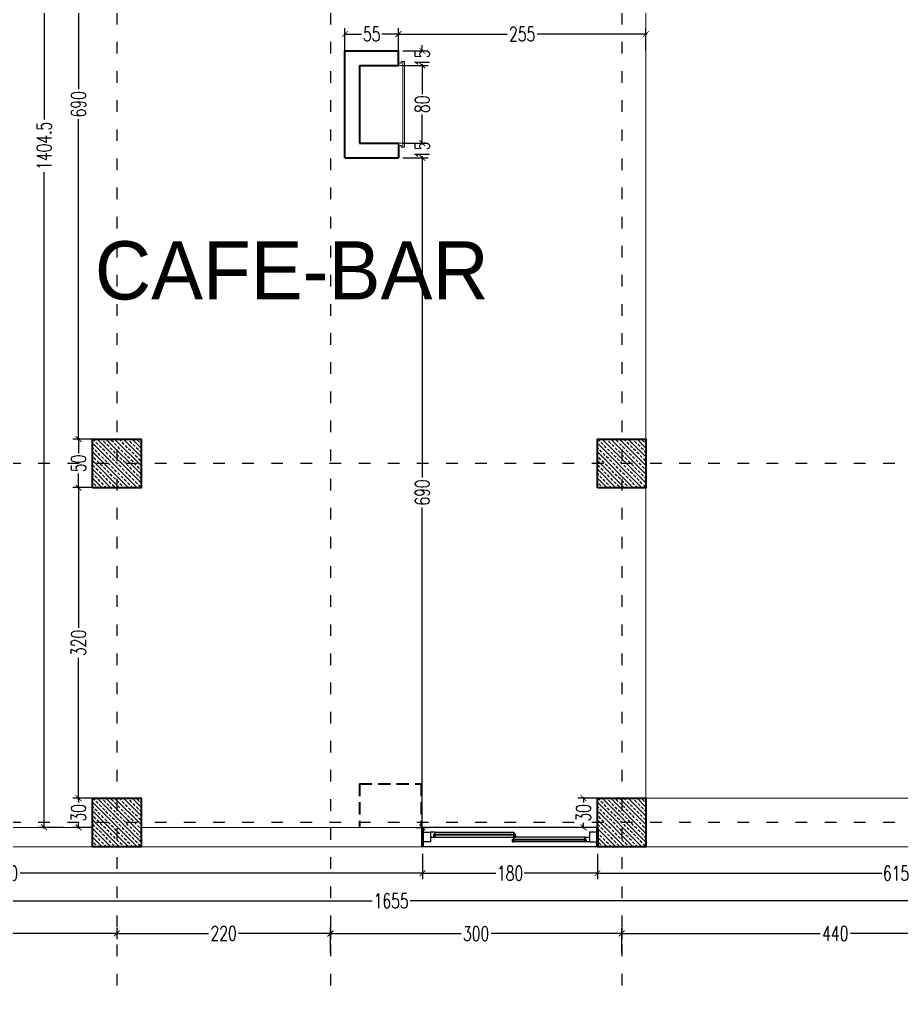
# Model space of a CAD drawing. Header units: centimetres. Extents: x -3207095 to 15275363, y -32656 to 4798027.
# Drawn here: x 677590 to 678498, y 4469301 to 4470327 of the extents above; entities that cross this region are included whole.
import ezdxf

# ---------------------------------------------------------------- set-up
doc = ezdxf.new("R2010")
doc.units = ezdxf.units.CM
for name, pattern in [('ACAD_ISO03W100', [30, 12, -18]), ('DASHED', [19.05, 12.7, -6.35]), ('DUZ', [500, 500])]:
    doc.linetypes.add(name, pattern=pattern)
doc.layers.get('0').update_dxf_attribs({"color": 1, "linetype": 'DUZ'})
for name, color, linetype in [('AGAC', 116, 'Continuous'), ('DIM', 1, 'DUZ'), ('KOLTAR_F', 145, 'Continuous'), ('PEN', 161, 'Continuous')]:
    doc.layers.add(name, color=color, linetype=linetype)
for name, color, linetype, lineweight in [('cam', 143, 'Continuous', 20), ('DUV', 220, 'Continuous', 50), ('DUVAR', 7, 'Continuous', 35), ('gor25', 142, 'Continuous', 25), ('iç duvar', 7, 'Continuous', 50), ('KAPEN', 151, 'Continuous', 9), ('KOLON_F', 3, 'Continuous', 35)]:
    doc.layers.add(name, color=color, linetype=linetype, lineweight=lineweight)
doc.styles.add('DIM', font='ROMANSTW.SHX', dxfattribs={"width": 0.7})
doc.dimstyles.new('1_100', dxfattribs={"dimtxt": 15, "dimasz": 6, "dimexe": 6, "dimexo": 0, "dimgap": 2, "dimtad": 0, "dimdec": 1, "dimzin": 11, "dimdsep": 46, "dimtxsty": 'DIM', "dimblk": 'ARCHTICK', "dimcen": 3, "dimdle": 1.25, "dimclrt": 2, "dimadec": 0, "dimazin": 0, "dimtfac": 1.25, "dimtdec": 1, "dimtix": 1, "dimtofl": 0, "dimtmove": 1, "dimatfit": 3, "dimldrblk": 'ARCHTICK', "dimfxl": 20, "dimfxlon": 1, "dimtolj": 1, "dimtzin": 0, "dimarcsym": 0})

# ---------------------------------------------------------------- blocks, each defined once
blk = doc.blocks.new('_ArchTick')
at = {"color": 0, "linetype": 'ByBlock', "const_width": 0.15}
blk.add_lwpolyline([(-0.5, -0.5), (0.5, 0.5)], dxfattribs=at)
blk = doc.blocks.new('*D242')
at = {"layer": 'Defpoints', "color": 0, "linetype": 'Continuous', "lineweight": 5, "transparency": 16777216}
for p in [(678185.1, 4472433), (678005.1, 4472415.2), (678185.1, 0)]:
    blk.add_point(p, dxfattribs=at)
at = {"layer": 'DIM', "color": 0, "linetype": 'Continuous', "lineweight": -2, "transparency": 16777216}
for p, q in [((678005.1, 4472415.2), (678005.1, 4472439)), ((678185.1, 4472413), (678185.1, 4472439)), ((678003.8, 4472433), (678080.6, 4472433)), ((678186.3, 4472433), (678109.6, 4472433))]:
    blk.add_line(p, q, dxfattribs=at)
at = {"layer": 'DIM', "color": 0, "linetype": 'Continuous', "lineweight": -2, "transparency": 16777216, "xscale": 6, "yscale": 6, "zscale": 6, "rotation": 180}
blk.add_blockref('_ArchTick', (678005.1, 4472433), dxfattribs=at)
at = {"layer": 'DIM', "color": 0, "linetype": 'Continuous', "lineweight": -2, "transparency": 16777216, "xscale": 6, "yscale": 6, "zscale": 6}
blk.add_blockref('_ArchTick', (678185.1, 4472433), dxfattribs=at)
at = {"layer": 'DIM', "color": 2, "linetype": 'Continuous', "lineweight": 5, "transparency": 16777216, "insert": (678095.1, 4472433), "char_height": 15, "attachment_point": 5, "style": 'DIM'}
blk.add_mtext('\\A1;180', dxfattribs=at)
blk = doc.blocks.new('*D271')
at = {"layer": 'Defpoints', "color": 0, "linetype": 'Continuous', "lineweight": 5, "transparency": 16777216}
for p in [(677145.1, 4469475.2), (678005.1, 4469475.2), (678005.1, 4469447.9)]:
    blk.add_point(p, dxfattribs=at)
at = {"layer": 'DIM', "color": 0, "linetype": 'Continuous', "lineweight": -2, "transparency": 16777216}
for p, q in [((677145.1, 4469467.9), (677145.1, 4469441.9)), ((678005.1, 4469467.9), (678005.1, 4469441.9)), ((677143.8, 4469447.9), (677559.6, 4469447.9)), ((678006.3, 4469447.9), (677590.6, 4469447.9))]:
    blk.add_line(p, q, dxfattribs=at)
at = {"layer": 'DIM', "color": 0, "linetype": 'Continuous', "lineweight": -2, "transparency": 16777216, "xscale": 6, "yscale": 6, "zscale": 6, "rotation": 180}
blk.add_blockref('_ArchTick', (677145.1, 4469447.9), dxfattribs=at)
at = {"layer": 'DIM', "color": 0, "linetype": 'Continuous', "lineweight": -2, "transparency": 16777216, "xscale": 6, "yscale": 6, "zscale": 6}
blk.add_blockref('_ArchTick', (678005.1, 4469447.9), dxfattribs=at)
at = {"layer": 'DIM', "color": 2, "linetype": 'Continuous', "lineweight": 5, "transparency": 16777216, "insert": (677575.1, 4469447.9), "char_height": 15, "attachment_point": 5, "style": 'DIM'}
blk.add_mtext('\\A1;860', dxfattribs=at)
blk = doc.blocks.new('*D272')
at = {"layer": 'Defpoints', "color": 0, "linetype": 'Continuous', "lineweight": 5, "transparency": 16777216}
for p in [(678005.1, 4469475.2), (678185.1, 4469475.2), (678185.1, 4469447.9)]:
    blk.add_point(p, dxfattribs=at)
at = {"layer": 'DIM', "color": 0, "linetype": 'Continuous', "lineweight": -2, "transparency": 16777216}
for p, q in [((678005.1, 4469467.9), (678005.1, 4469441.9)), ((678185.1, 4469467.9), (678185.1, 4469441.9)), ((678003.8, 4469447.9), (678080.6, 4469447.9)), ((678186.3, 4469447.9), (678109.6, 4469447.9))]:
    blk.add_line(p, q, dxfattribs=at)
at = {"layer": 'DIM', "color": 0, "linetype": 'Continuous', "lineweight": -2, "transparency": 16777216, "xscale": 6, "yscale": 6, "zscale": 6, "rotation": 180}
blk.add_blockref('_ArchTick', (678005.1, 4469447.9), dxfattribs=at)
at = {"layer": 'DIM', "color": 0, "linetype": 'Continuous', "lineweight": -2, "transparency": 16777216, "xscale": 6, "yscale": 6, "zscale": 6}
blk.add_blockref('_ArchTick', (678185.1, 4469447.9), dxfattribs=at)
at = {"layer": 'DIM', "color": 2, "linetype": 'Continuous', "lineweight": 5, "transparency": 16777216, "insert": (678095.1, 4469447.9), "char_height": 15, "attachment_point": 5, "style": 'DIM'}
blk.add_mtext('\\A1;180', dxfattribs=at)
blk = doc.blocks.new('*D273')
at = {"layer": 'Defpoints', "color": 0, "linetype": 'Continuous', "lineweight": 5, "transparency": 16777216}
for p in [(678185.1, 4469475.2), (678800.1, 4469475.2), (678800.1, 4469447.9)]:
    blk.add_point(p, dxfattribs=at)
at = {"layer": 'DIM', "color": 0, "linetype": 'Continuous', "lineweight": -2, "transparency": 16777216}
for p, q in [((678185.1, 4469467.9), (678185.1, 4469441.9)), ((678800.1, 4469467.9), (678800.1, 4469441.9)), ((678183.8, 4469447.9), (678478.1, 4469447.9)), ((678801.3, 4469447.9), (678507.1, 4469447.9))]:
    blk.add_line(p, q, dxfattribs=at)
at = {"layer": 'DIM', "color": 0, "linetype": 'Continuous', "lineweight": -2, "transparency": 16777216, "xscale": 6, "yscale": 6, "zscale": 6, "rotation": 180}
blk.add_blockref('_ArchTick', (678185.1, 4469447.9), dxfattribs=at)
at = {"layer": 'DIM', "color": 0, "linetype": 'Continuous', "lineweight": -2, "transparency": 16777216, "xscale": 6, "yscale": 6, "zscale": 6}
blk.add_blockref('_ArchTick', (678800.1, 4469447.9), dxfattribs=at)
at = {"layer": 'DIM', "color": 2, "linetype": 'Continuous', "lineweight": 5, "transparency": 16777216, "insert": (678492.6, 4469447.9), "char_height": 15, "attachment_point": 5, "style": 'DIM'}
blk.add_mtext('\\A1;615', dxfattribs=at)
blk = doc.blocks.new('*D325')
at = {"layer": 'Defpoints', "color": 0, "linetype": 'Continuous', "lineweight": 5, "transparency": 16777216}
for p in [(677145.1, 4469441.9), (678800.1, 4469441.3), (678800.1, 4469419.5)]:
    blk.add_point(p, dxfattribs=at)
at = {"layer": 'DIM', "color": 0, "linetype": 'Continuous', "lineweight": -2, "transparency": 16777216}
for p, q in [((677145.1, 4469439.5), (677145.1, 4469413.5)), ((678800.1, 4469439.5), (678800.1, 4469413.5)), ((677143.8, 4469419.5), (677953.1, 4469419.5)), ((678801.3, 4469419.5), (677992.1, 4469419.5))]:
    blk.add_line(p, q, dxfattribs=at)
at = {"layer": 'DIM', "color": 0, "linetype": 'Continuous', "lineweight": -2, "transparency": 16777216, "xscale": 6, "yscale": 6, "zscale": 6, "rotation": 180}
blk.add_blockref('_ArchTick', (677145.1, 4469419.5), dxfattribs=at)
at = {"layer": 'DIM', "color": 0, "linetype": 'Continuous', "lineweight": -2, "transparency": 16777216, "xscale": 6, "yscale": 6, "zscale": 6}
blk.add_blockref('_ArchTick', (678800.1, 4469419.5), dxfattribs=at)
at = {"layer": 'DIM', "color": 2, "linetype": 'Continuous', "lineweight": 5, "transparency": 16777216, "insert": (677972.6, 4469419.5), "char_height": 15, "attachment_point": 5, "style": 'DIM'}
blk.add_mtext('\\A1;1655', dxfattribs=at)
blk = doc.blocks.new('*D327')
at = {"layer": 'Defpoints', "color": 0, "linetype": 'Continuous', "lineweight": 5, "transparency": 16777216}
for p in [(677170.1, 4469391.4), (677690.1, 4469391.4), (677690.1, 4469386)]:
    blk.add_point(p, dxfattribs=at)
at = {"layer": 'DIM', "color": 0, "linetype": 'Continuous', "lineweight": -2, "transparency": 16777216}
for p, q in [((677170.1, 4469391.4), (677170.1, 4469380)), ((677690.1, 4469391.4), (677690.1, 4469380)), ((677168.8, 4469386), (677414.6, 4469386)), ((677691.3, 4469386), (677445.6, 4469386))]:
    blk.add_line(p, q, dxfattribs=at)
at = {"layer": 'DIM', "color": 0, "linetype": 'Continuous', "lineweight": -2, "transparency": 16777216, "xscale": 6, "yscale": 6, "zscale": 6, "rotation": 180}
blk.add_blockref('_ArchTick', (677170.1, 4469386), dxfattribs=at)
at = {"layer": 'DIM', "color": 0, "linetype": 'Continuous', "lineweight": -2, "transparency": 16777216, "xscale": 6, "yscale": 6, "zscale": 6}
blk.add_blockref('_ArchTick', (677690.1, 4469386), dxfattribs=at)
at = {"layer": 'DIM', "color": 2, "linetype": 'Continuous', "lineweight": 5, "transparency": 16777216, "insert": (677430.1, 4469386), "char_height": 15, "attachment_point": 5, "style": 'DIM'}
blk.add_mtext('\\A1;520', dxfattribs=at)
blk = doc.blocks.new('*D328')
at = {"layer": 'Defpoints', "color": 0, "linetype": 'Continuous', "lineweight": 5, "transparency": 16777216}
for p in [(677690.1, 4469391.4), (677910.1, 4469386), (677910.1, 4469337.3)]:
    blk.add_point(p, dxfattribs=at)
at = {"layer": 'DIM', "color": 0, "linetype": 'Continuous', "lineweight": -2, "transparency": 16777216}
for p, q in [((677690.1, 4469391.4), (677690.1, 4469380)), ((677910.1, 4469366), (677910.1, 4469392)), ((677688.8, 4469386), (677784.6, 4469386)), ((677911.3, 4469386), (677815.6, 4469386))]:
    blk.add_line(p, q, dxfattribs=at)
at = {"layer": 'DIM', "color": 0, "linetype": 'Continuous', "lineweight": -2, "transparency": 16777216, "xscale": 6, "yscale": 6, "zscale": 6, "rotation": 180}
blk.add_blockref('_ArchTick', (677690.1, 4469386), dxfattribs=at)
at = {"layer": 'DIM', "color": 0, "linetype": 'Continuous', "lineweight": -2, "transparency": 16777216, "xscale": 6, "yscale": 6, "zscale": 6}
blk.add_blockref('_ArchTick', (677910.1, 4469386), dxfattribs=at)
at = {"layer": 'DIM', "color": 2, "linetype": 'Continuous', "lineweight": 5, "transparency": 16777216, "insert": (677800.1, 4469386), "char_height": 15, "attachment_point": 5, "style": 'DIM'}
blk.add_mtext('\\A1;220', dxfattribs=at)
blk = doc.blocks.new('*D329')
at = {"layer": 'Defpoints', "color": 0, "linetype": 'Continuous', "lineweight": 5, "transparency": 16777216}
for p in [(677910.1, 4469391.4), (678210.1, 4469385.7), (678210.1, 4469337.3)]:
    blk.add_point(p, dxfattribs=at)
at = {"layer": 'DIM', "color": 0, "linetype": 'Continuous', "lineweight": -2, "transparency": 16777216}
for p, q in [((677910.1, 4469391.4), (677910.1, 4469379.7)), ((678210.1, 4469365.7), (678210.1, 4469391.7)), ((677908.8, 4469385.7), (678044.6, 4469385.7)), ((678211.3, 4469385.7), (678075.6, 4469385.7))]:
    blk.add_line(p, q, dxfattribs=at)
at = {"layer": 'DIM', "color": 0, "linetype": 'Continuous', "lineweight": -2, "transparency": 16777216, "xscale": 6, "yscale": 6, "zscale": 6, "rotation": 180}
blk.add_blockref('_ArchTick', (677910.1, 4469385.7), dxfattribs=at)
at = {"layer": 'DIM', "color": 0, "linetype": 'Continuous', "lineweight": -2, "transparency": 16777216, "xscale": 6, "yscale": 6, "zscale": 6}
blk.add_blockref('_ArchTick', (678210.1, 4469385.7), dxfattribs=at)
at = {"layer": 'DIM', "color": 2, "linetype": 'Continuous', "lineweight": 5, "transparency": 16777216, "insert": (678060.1, 4469385.7), "char_height": 15, "attachment_point": 5, "style": 'DIM'}
blk.add_mtext('\\A1;300', dxfattribs=at)
blk = doc.blocks.new('*D330')
at = {"layer": 'Defpoints', "color": 0, "linetype": 'Continuous', "lineweight": 5, "transparency": 16777216}
for p in [(678210.1, 4469391.4), (678650.1, 4469385.9), (678650.1, 4469337.3)]:
    blk.add_point(p, dxfattribs=at)
at = {"layer": 'DIM', "color": 0, "linetype": 'Continuous', "lineweight": -2, "transparency": 16777216}
for p, q in [((678210.1, 4469391.4), (678210.1, 4469379.9)), ((678650.1, 4469365.9), (678650.1, 4469391.9)), ((678208.8, 4469385.9), (678414.6, 4469385.9)), ((678651.3, 4469385.9), (678445.6, 4469385.9))]:
    blk.add_line(p, q, dxfattribs=at)
at = {"layer": 'DIM', "color": 0, "linetype": 'Continuous', "lineweight": -2, "transparency": 16777216, "xscale": 6, "yscale": 6, "zscale": 6, "rotation": 180}
blk.add_blockref('_ArchTick', (678210.1, 4469385.9), dxfattribs=at)
at = {"layer": 'DIM', "color": 0, "linetype": 'Continuous', "lineweight": -2, "transparency": 16777216, "xscale": 6, "yscale": 6, "zscale": 6}
blk.add_blockref('_ArchTick', (678650.1, 4469385.9), dxfattribs=at)
at = {"layer": 'DIM', "color": 2, "linetype": 'Continuous', "lineweight": 5, "transparency": 16777216, "insert": (678430.1, 4469385.9), "char_height": 15, "attachment_point": 5, "style": 'DIM'}
blk.add_mtext('\\A1;440', dxfattribs=at)
blk = doc.blocks.new('*D337')
at = {"layer": 'Defpoints', "color": 0, "linetype": 'Continuous', "lineweight": 5, "transparency": 16777216}
for p in [(678170.8, 4469525.2), (678185.1, 4469525.2), (678185.1, 4469495.2)]:
    blk.add_point(p, dxfattribs=at)
at = {"layer": 'DIM', "color": 0, "linetype": 'Continuous', "lineweight": -2, "transparency": 16777216}
for p, q in [((678185.1, 4469525.2), (678164.8, 4469525.2)), ((678170.8, 4469526.4), (678170.8, 4469520.7)), ((678170.8, 4469493.9), (678170.8, 4469499.7)), ((678185.1, 4469495.2), (678164.8, 4469495.2))]:
    blk.add_line(p, q, dxfattribs=at)
at = {"layer": 'DIM', "color": 0, "linetype": 'Continuous', "lineweight": -2, "transparency": 16777216, "xscale": 6, "yscale": 6, "zscale": 6}
for p, rotation in [((678170.8, 4469525.2), 90), ((678170.8, 4469495.2), 270)]:
    blk.add_blockref('_ArchTick', p, dxfattribs=dict(at, rotation=rotation))
at = {"layer": 'DIM', "color": 2, "linetype": 'Continuous', "lineweight": 5, "transparency": 16777216, "insert": (678170.8, 4469510.2), "char_height": 15, "attachment_point": 5, "rotation": 90, "style": 'DIM'}
blk.add_mtext('\\A1;30', dxfattribs=at)
blk = doc.blocks.new('*D406')
at = {"layer": 'Defpoints', "color": 0, "linetype": 'Continuous', "lineweight": 5, "transparency": 16777216}
for p in [(677665.1, 4470585.2), (677650.7, 4469895.2), (677665.1, 4469895.2)]:
    blk.add_point(p, dxfattribs=at)
at = {"layer": 'DIM', "color": 0, "linetype": 'Continuous', "lineweight": -2, "transparency": 16777216}
for p, q in [((677665.1, 4470585.2), (677644.7, 4470585.2)), ((677650.7, 4470586.4), (677650.7, 4470255.7)), ((677650.7, 4469893.9), (677650.7, 4470224.7)), ((677665.1, 4469895.2), (677644.7, 4469895.2))]:
    blk.add_line(p, q, dxfattribs=at)
at = {"layer": 'DIM', "color": 0, "linetype": 'Continuous', "lineweight": -2, "transparency": 16777216, "xscale": 6, "yscale": 6, "zscale": 6}
for p, rotation in [((677650.7, 4470585.2), 90), ((677650.7, 4469895.2), 270)]:
    blk.add_blockref('_ArchTick', p, dxfattribs=dict(at, rotation=rotation))
at = {"layer": 'DIM', "color": 2, "linetype": 'Continuous', "lineweight": 5, "transparency": 16777216, "insert": (677650.7, 4470240.2), "char_height": 15, "attachment_point": 5, "rotation": 90, "style": 'DIM'}
blk.add_mtext('\\A1;690', dxfattribs=at)
blk = doc.blocks.new('*D407')
at = {"layer": 'Defpoints', "color": 0, "linetype": 'Continuous', "lineweight": 5, "transparency": 16777216}
for p in [(677665.1, 4469895.2), (677650.7, 4469845.2), (677665.1, 4469845.2)]:
    blk.add_point(p, dxfattribs=at)
at = {"layer": 'DIM', "color": 0, "linetype": 'Continuous', "lineweight": -2, "transparency": 16777216}
for p, q in [((677665.1, 4469895.2), (677644.7, 4469895.2)), ((677650.7, 4469896.4), (677650.7, 4469880.7)), ((677650.7, 4469843.9), (677650.7, 4469859.7)), ((677665.1, 4469845.2), (677644.7, 4469845.2))]:
    blk.add_line(p, q, dxfattribs=at)
at = {"layer": 'DIM', "color": 0, "linetype": 'Continuous', "lineweight": -2, "transparency": 16777216, "xscale": 6, "yscale": 6, "zscale": 6}
for p, rotation in [((677650.7, 4469895.2), 90), ((677650.7, 4469845.2), 270)]:
    blk.add_blockref('_ArchTick', p, dxfattribs=dict(at, rotation=rotation))
at = {"layer": 'DIM', "color": 2, "linetype": 'Continuous', "lineweight": 5, "transparency": 16777216, "insert": (677650.7, 4469870.2), "char_height": 15, "attachment_point": 5, "rotation": 90, "style": 'DIM'}
blk.add_mtext('\\A1;50', dxfattribs=at)
blk = doc.blocks.new('*D408')
at = {"layer": 'Defpoints', "color": 0, "linetype": 'Continuous', "lineweight": 5, "transparency": 16777216}
for p in [(677665.1, 4469845.2), (677650.7, 4469525.2), (677665.1, 4469525.2)]:
    blk.add_point(p, dxfattribs=at)
at = {"layer": 'DIM', "color": 0, "linetype": 'Continuous', "lineweight": -2, "transparency": 16777216}
for p, q in [((677665.1, 4469845.2), (677644.7, 4469845.2)), ((677650.7, 4469846.4), (677650.7, 4469700.7)), ((677650.7, 4469523.9), (677650.7, 4469669.7)), ((677665.1, 4469525.2), (677644.7, 4469525.2))]:
    blk.add_line(p, q, dxfattribs=at)
at = {"layer": 'DIM', "color": 0, "linetype": 'Continuous', "lineweight": -2, "transparency": 16777216, "xscale": 6, "yscale": 6, "zscale": 6}
for p, rotation in [((677650.7, 4469845.2), 90), ((677650.7, 4469525.2), 270)]:
    blk.add_blockref('_ArchTick', p, dxfattribs=dict(at, rotation=rotation))
at = {"layer": 'DIM', "color": 2, "linetype": 'Continuous', "lineweight": 5, "transparency": 16777216, "insert": (677650.7, 4469685.2), "char_height": 15, "attachment_point": 5, "rotation": 90, "style": 'DIM'}
blk.add_mtext('\\A1;320', dxfattribs=at)
blk = doc.blocks.new('*D409')
at = {"layer": 'Defpoints', "color": 0, "linetype": 'Continuous', "lineweight": 5, "transparency": 16777216}
for p in [(677665.1, 4469525.2), (677650.7, 4469495.2), (677665.1, 4469495.2)]:
    blk.add_point(p, dxfattribs=at)
at = {"layer": 'DIM', "color": 0, "linetype": 'Continuous', "lineweight": -2, "transparency": 16777216}
for p, q in [((677665.1, 4469525.2), (677644.7, 4469525.2)), ((677650.7, 4469526.4), (677650.7, 4469520.7)), ((677650.7, 4469493.9), (677650.7, 4469499.7)), ((677665.1, 4469495.2), (677644.7, 4469495.2))]:
    blk.add_line(p, q, dxfattribs=at)
at = {"layer": 'DIM', "color": 0, "linetype": 'Continuous', "lineweight": -2, "transparency": 16777216, "xscale": 6, "yscale": 6, "zscale": 6}
for p, rotation in [((677650.7, 4469525.2), 90), ((677650.7, 4469495.2), 270)]:
    blk.add_blockref('_ArchTick', p, dxfattribs=dict(at, rotation=rotation))
at = {"layer": 'DIM', "color": 2, "linetype": 'Continuous', "lineweight": 5, "transparency": 16777216, "insert": (677650.7, 4469510.2), "char_height": 15, "attachment_point": 5, "rotation": 90, "style": 'DIM'}
blk.add_mtext('\\A1;30', dxfattribs=at)
blk = doc.blocks.new('*D410')
at = {"layer": 'Defpoints', "color": 0, "linetype": 'Continuous', "lineweight": 5, "transparency": 16777216}
for p in [(677615.2, 4470899.7), (677644.7, 4470899.7), (677650.7, 4469495.2)]:
    blk.add_point(p, dxfattribs=at)
at = {"layer": 'DIM', "color": 0, "linetype": 'Continuous', "lineweight": -2, "transparency": 16777216}
for p, q in [((677635.2, 4470899.7), (677609.2, 4470899.7)), ((677615.2, 4470900.9), (677615.2, 4470224.4)), ((677615.2, 4469493.9), (677615.2, 4470170.4)), ((677635.2, 4469495.2), (677609.2, 4469495.2))]:
    blk.add_line(p, q, dxfattribs=at)
at = {"layer": 'DIM', "color": 0, "linetype": 'Continuous', "lineweight": -2, "transparency": 16777216, "xscale": 6, "yscale": 6, "zscale": 6}
for p, rotation in [((677615.2, 4470899.7), 90), ((677615.2, 4469495.2), 270)]:
    blk.add_blockref('_ArchTick', p, dxfattribs=dict(at, rotation=rotation))
at = {"layer": 'DIM', "color": 2, "linetype": 'Continuous', "lineweight": 5, "transparency": 16777216, "insert": (677615.2, 4470197.4), "char_height": 15, "attachment_point": 5, "rotation": 90, "style": 'DIM'}
blk.add_mtext('\\A1;1404.5', dxfattribs=at)
blk = doc.blocks.new('*D417')
at = {"layer": 'Defpoints', "color": 0, "linetype": 'Continuous', "lineweight": 5, "transparency": 16777216}
for p in [(678235.1, 4470312.6), (677980.1, 4470295.2), (678235.1, 4470295.2)]:
    blk.add_point(p, dxfattribs=at)
at = {"layer": 'DIM', "color": 0, "linetype": 'Continuous', "lineweight": -2, "transparency": 16777216}
for p, q in [((677978.8, 4470312.6), (678092.1, 4470312.6)), ((677980.1, 4470295.2), (677980.1, 4470318.6)), ((678236.3, 4470312.6), (678123.1, 4470312.6)), ((678235.1, 4470295.2), (678235.1, 4470318.6))]:
    blk.add_line(p, q, dxfattribs=at)
at = {"layer": 'DIM', "color": 0, "linetype": 'Continuous', "lineweight": -2, "transparency": 16777216, "xscale": 6, "yscale": 6, "zscale": 6, "rotation": 180}
blk.add_blockref('_ArchTick', (677980.1, 4470312.6), dxfattribs=at)
at = {"layer": 'DIM', "color": 0, "linetype": 'Continuous', "lineweight": -2, "transparency": 16777216, "xscale": 6, "yscale": 6, "zscale": 6}
blk.add_blockref('_ArchTick', (678235.1, 4470312.6), dxfattribs=at)
at = {"layer": 'DIM', "color": 2, "linetype": 'Continuous', "lineweight": 5, "transparency": 16777216, "insert": (678107.6, 4470312.6), "char_height": 15, "attachment_point": 5, "style": 'DIM'}
blk.add_mtext('\\A1;255', dxfattribs=at)
blk = doc.blocks.new('*D418')
at = {"layer": 'Defpoints', "color": 0, "linetype": 'Continuous', "lineweight": 5, "transparency": 16777216}
for p in [(677925.1, 4470312.6), (677925.1, 4470295.2), (677980.1, 4470295.2)]:
    blk.add_point(p, dxfattribs=at)
at = {"layer": 'DIM', "color": 0, "linetype": 'Continuous', "lineweight": -2, "transparency": 16777216}
for p, q in [((677923.8, 4470312.6), (677942.1, 4470312.6)), ((677925.1, 4470295.2), (677925.1, 4470318.6)), ((677981.3, 4470312.6), (677963.1, 4470312.6)), ((677980.1, 4470295.2), (677980.1, 4470318.6))]:
    blk.add_line(p, q, dxfattribs=at)
at = {"layer": 'DIM', "color": 0, "linetype": 'Continuous', "lineweight": -2, "transparency": 16777216, "xscale": 6, "yscale": 6, "zscale": 6, "rotation": 180}
blk.add_blockref('_ArchTick', (677925.1, 4470312.6), dxfattribs=at)
at = {"layer": 'DIM', "color": 0, "linetype": 'Continuous', "lineweight": -2, "transparency": 16777216, "xscale": 6, "yscale": 6, "zscale": 6}
blk.add_blockref('_ArchTick', (677980.1, 4470312.6), dxfattribs=at)
at = {"layer": 'DIM', "color": 2, "linetype": 'Continuous', "lineweight": 5, "transparency": 16777216, "insert": (677952.6, 4470312.6), "char_height": 15, "attachment_point": 5, "style": 'DIM'}
blk.add_mtext('\\A1;55', dxfattribs=at)
blk = doc.blocks.new('*D419')
at = {"layer": 'Defpoints', "color": 0, "linetype": 'Continuous', "lineweight": 5, "transparency": 16777216}
for p in [(677980.1, 4470280.2), (677980.1, 4470200.2), (678004.7, 4470200.2)]:
    blk.add_point(p, dxfattribs=at)
at = {"layer": 'DIM', "color": 0, "linetype": 'Continuous', "lineweight": -2, "transparency": 16777216}
for p, q in [((677984.7, 4470280.2), (678010.7, 4470280.2)), ((678004.7, 4470281.4), (678004.7, 4470250.7)), ((678004.7, 4470198.9), (678004.7, 4470229.7)), ((677984.7, 4470200.2), (678010.7, 4470200.2))]:
    blk.add_line(p, q, dxfattribs=at)
at = {"layer": 'DIM', "color": 0, "linetype": 'Continuous', "lineweight": -2, "transparency": 16777216, "xscale": 6, "yscale": 6, "zscale": 6}
for p, rotation in [((678004.7, 4470280.2), 90), ((678004.7, 4470200.2), 270)]:
    blk.add_blockref('_ArchTick', p, dxfattribs=dict(at, rotation=rotation))
at = {"layer": 'DIM', "color": 2, "linetype": 'Continuous', "lineweight": 5, "transparency": 16777216, "insert": (678004.7, 4470240.2), "char_height": 15, "attachment_point": 5, "rotation": 90, "style": 'DIM'}
blk.add_mtext('\\A1;80', dxfattribs=at)
blk = doc.blocks.new('*D420')
at = {"layer": 'Defpoints', "color": 0, "linetype": 'Continuous', "lineweight": 5, "transparency": 16777216}
for p in [(677980.1, 4470295.2), (678004.7, 4470295.2), (677980.1, 4470280.2)]:
    blk.add_point(p, dxfattribs=at)
at = {"layer": 'DIM', "color": 0, "linetype": 'Continuous', "lineweight": -2, "transparency": 16777216}
for p, q in [((678004.7, 4470295.2), (678004.7, 4470301.2)), ((677984.7, 4470295.2), (678010.7, 4470295.2)), ((677984.7, 4470280.2), (678010.7, 4470280.2)), ((678004.7, 4470280.2), (678004.7, 4470274.2))]:
    blk.add_line(p, q, dxfattribs=at)
at = {"layer": 'DIM', "color": 0, "linetype": 'Continuous', "lineweight": -2, "transparency": 16777216, "xscale": 6, "yscale": 6, "zscale": 6}
for p, rotation in [((678004.7, 4470295.2), 270), ((678004.7, 4470280.2), 90)]:
    blk.add_blockref('_ArchTick', p, dxfattribs=dict(at, rotation=rotation))
at = {"layer": 'DIM', "color": 2, "linetype": 'Continuous', "lineweight": 5, "transparency": 16777216, "insert": (678004.7, 4470287.7), "char_height": 15, "attachment_point": 5, "rotation": 90, "style": 'DIM'}
blk.add_mtext('\\A1;15', dxfattribs=at)
blk = doc.blocks.new('*D421')
at = {"layer": 'Defpoints', "color": 0, "linetype": 'Continuous', "lineweight": 5, "transparency": 16777216}
for p in [(677980.1, 4470200.2), (677980.1, 4470185.2), (678004.7, 4470185.2)]:
    blk.add_point(p, dxfattribs=at)
at = {"layer": 'DIM', "color": 0, "linetype": 'Continuous', "lineweight": -2, "transparency": 16777216}
for p, q in [((677984.7, 4470200.2), (678010.7, 4470200.2)), ((678004.7, 4470200.2), (678004.7, 4470206.2)), ((677984.7, 4470185.2), (678010.7, 4470185.2)), ((678004.7, 4470185.2), (678004.7, 4470179.2))]:
    blk.add_line(p, q, dxfattribs=at)
at = {"layer": 'DIM', "color": 0, "linetype": 'Continuous', "lineweight": -2, "transparency": 16777216, "xscale": 6, "yscale": 6, "zscale": 6}
for p, rotation in [((678004.7, 4470200.2), 270), ((678004.7, 4470185.2), 90)]:
    blk.add_blockref('_ArchTick', p, dxfattribs=dict(at, rotation=rotation))
at = {"layer": 'DIM', "color": 2, "linetype": 'Continuous', "lineweight": 5, "transparency": 16777216, "insert": (678004.7, 4470192.7), "char_height": 15, "attachment_point": 5, "rotation": 90, "style": 'DIM'}
blk.add_mtext('\\A1;15', dxfattribs=at)
blk = doc.blocks.new('*D422')
at = {"layer": 'Defpoints', "color": 0, "linetype": 'Continuous', "lineweight": 5, "transparency": 16777216}
for p in [(677980.1, 4470185.2), (677998.5, 4469495.2), (678004.7, 4469495.2)]:
    blk.add_point(p, dxfattribs=at)
at = {"layer": 'DIM', "color": 0, "linetype": 'Continuous', "lineweight": -2, "transparency": 16777216}
for p, q in [((677984.7, 4470185.2), (678010.7, 4470185.2)), ((678004.7, 4470186.4), (678004.7, 4469855.7)), ((678004.7, 4469493.9), (678004.7, 4469824.7)), ((677998.5, 4469495.2), (678010.7, 4469495.2))]:
    blk.add_line(p, q, dxfattribs=at)
at = {"layer": 'DIM', "color": 0, "linetype": 'Continuous', "lineweight": -2, "transparency": 16777216, "xscale": 6, "yscale": 6, "zscale": 6}
for p, rotation in [((678004.7, 4470185.2), 90), ((678004.7, 4469495.2), 270)]:
    blk.add_blockref('_ArchTick', p, dxfattribs=dict(at, rotation=rotation))
at = {"layer": 'DIM', "color": 2, "linetype": 'Continuous', "lineweight": 5, "transparency": 16777216, "insert": (678004.7, 4469840.2), "char_height": 15, "attachment_point": 5, "rotation": 90, "style": 'DIM'}
blk.add_mtext('\\A1;690', dxfattribs=at)

msp = doc.modelspace()

# ---------------------------------------------------------------- hatches: boundary and pattern name
at = {"layer": 'KOLTAR_F'}
h = msp.add_hatch(dxfattribs=at)
h.set_pattern_fill('ANSI33', color=256, angle=90, style=0)
h.set_pattern_definition([(135, (5182077.5296, 3809261.6723), (-4.4901280605, -4.4901280605), []), (135, (5182077.5296, 3809266.1625), (-4.4901280605, -4.4901280605), [3.175, -1.5875])])
h.paths.add_polyline_path([(677665.06, 4469845.15), (677665.06, 4469895.15), (677715.06, 4469895.15), (677715.06, 4469845.15)])
h = msp.add_hatch(dxfattribs=at)
h.set_pattern_fill('ANSI33', color=256, angle=90, style=0)
h.set_pattern_definition([(135, (5182597.5296, 3809261.6723), (-4.4901280605, -4.4901280605), []), (135, (5182597.5296, 3809266.1625), (-4.4901280605, -4.4901280605), [3.175, -1.5875])])
h.paths.add_polyline_path([(678185.06, 4469845.15), (678185.06, 4469895.15), (678235.06, 4469895.15), (678235.06, 4469845.15)])
h = msp.add_hatch(dxfattribs=at)
h.set_pattern_fill('ANSI33', color=256, angle=90, style=0)
h.set_pattern_definition([(135, (5182077.5296, 3808891.6723), (-4.4901280605, -4.4901280605), []), (135, (5182077.5296, 3808896.1625), (-4.4901280605, -4.4901280605), [3.175, -1.5875])])
h.paths.add_polyline_path([(677665.06, 4469475.15), (677665.06, 4469525.15), (677715.06, 4469525.15), (677715.06, 4469475.15)])
h = msp.add_hatch(dxfattribs=at)
h.set_pattern_fill('ANSI33', color=256, angle=90, style=0)
h.set_pattern_definition([(135, (5182597.5296, 3808891.6723), (-4.4901280605, -4.4901280605), []), (135, (5182597.5296, 3808896.1625), (-4.4901280605, -4.4901280605), [3.175, -1.5875])])
h.paths.add_polyline_path([(678185.06, 4469475.15), (678185.06, 4469525.15), (678235.06, 4469525.15), (678235.06, 4469475.15)])

# ---------------------------------------------------------------- linework, layer by layer
at = {"color": 232, "linetype": 'ACAD_ISO03W100'}
for p, q in [((677690.06, 4472584.38), (677690.06, 4469325.53)), ((677910.06, 4472584.38), (677910.06, 4469325.53)), ((678210.06, 4472584.38), (678210.06, 4469325.53)), ((681101.25, 4469870.15), (676992.69, 4469870.15)), ((681101.25, 4469500.15), (676992.69, 4469500.15))]:
    msp.add_line(p, q, dxfattribs=at)
at = {"layer": 'AGAC'}
for p, q in [((678185.06, 4469495.15), (678005.06, 4469495.15)), ((678185.06, 4469475.15), (678005.06, 4469475.15))]:
    msp.add_line(p, q, dxfattribs=at)
at = {"layer": 'cam'}
for p, q in [((678016.56, 4469488.15), (678100.56, 4469488.15)), ((678016.56, 4469487.65), (678100.56, 4469487.65)), ((678016.56, 4469487.15), (678100.56, 4469487.15)), ((678173.56, 4469483.15), (678097.56, 4469483.15)), ((678173.56, 4469482.65), (678097.56, 4469482.65)), ((678173.56, 4469482.15), (678097.56, 4469482.15))]:
    msp.add_line(p, q, dxfattribs=at)
at = {"layer": 'DUV'}
for p, q in [((678005.06, 4469475.15), (678005.06, 4469495.15)), ((678185.06, 4469475.15), (678185.06, 4469495.15))]:
    msp.add_line(p, q, dxfattribs=at)
at = {"layer": 'DUVAR'}
for p, q in [((677925.06, 4470185.15), (677925.06, 4470295.15)), ((677925.06, 4470295.15), (677980.06, 4470295.15)), ((677980.06, 4470280.15), (677980.06, 4470295.15)), ((677940.06, 4470280.15), (677940.06, 4470200.15)), ((677940.06, 4470280.15), (677980.06, 4470280.15)), ((677940.06, 4470200.15), (677980.06, 4470200.15)), ((677980.06, 4470198.9), (677980.06, 4470185.15)), ((677925.06, 4470185.15), (677980.06, 4470185.15)), ((678005.06, 4469475.15), (678005.06, 4469495.15)), ((678185.06, 4469475.15), (678185.06, 4469495.15))]:
    msp.add_line(p, q, dxfattribs=at)
at = {"layer": 'DUVAR', "linetype": 'DASHED'}
for p, q in [((677940.06, 4469540.15), (677940.06, 4469495.15)), ((677940.06, 4469540.15), (678003.64, 4469540.15)), ((678003.64, 4469540.15), (678003.64, 4469495.15))]:
    msp.add_line(p, q, dxfattribs=at)
at = {"layer": 'gor25'}
for p, q in [((678018.06, 4469490.15), (678099.06, 4469490.15)), ((678018.06, 4469485.15), (678099.06, 4469485.15)), ((678172.06, 4469485.15), (678099.06, 4469485.15)), ((678172.06, 4469480.15), (678099.06, 4469480.15))]:
    msp.add_line(p, q, dxfattribs=at)
at = {"layer": 'iç duvar', "color": 7, "lineweight": 18}
for p, q in [((677195.06, 4469495.15), (677665.06, 4469495.15)), ((677715.06, 4469495.15), (678005.06, 4469495.15)), ((677195.06, 4469475.15), (677665.06, 4469475.15)), ((677715.06, 4469475.15), (677980.06, 4469475.15)), ((677980.06, 4469475.15), (678005.06, 4469475.15)), ((678235.06, 4469475.15), (678820.06, 4469475.15))]:
    msp.add_line(p, q, dxfattribs=at)
at = {"layer": 'iç duvar', "color": 7, "linetype": 'Continuous', "lineweight": 5}
msp.add_lwpolyline([(678820.06, 4469525.15), (678235.06, 4469525.15), (678235.06, 4470585.15), (679805.06, 4470585.15), (679805.06, 4469525.15), (679220.06, 4469525.15)], dxfattribs=at)
at = {"layer": 'KAPEN'}
for points in [[(677984.56, 4470280.15), (677984.56, 4470284.15), (677983.06, 4470284.15), (677983.06, 4470282.65), (677980.06, 4470282.65), (677980.06, 4470280.15), (677984.56, 4470280.15)], [(677984.56, 4470280.15), (677984.56, 4470284.15), (677983.06, 4470284.15), (677983.06, 4470282.65), (677980.06, 4470282.65), (677980.06, 4470280.15), (677984.56, 4470280.15)], [(677984.56, 4470200.15), (677984.56, 4470196.15), (677983.06, 4470196.15), (677983.06, 4470197.65), (677980.06, 4470197.65), (677980.06, 4470200.15), (677984.56, 4470200.15)]]:
    msp.add_lwpolyline(points, close=True, dxfattribs=at)
for points in [[(677984.56, 4470240.15), (677984.56, 4470284.15), (677986.56, 4470284.15), (677986.56, 4470240.15)], [(677984.56, 4470240.15), (677984.56, 4470196.15), (677986.56, 4470196.15), (677986.56, 4470240.15)]]:
    msp.add_lwpolyline(points, dxfattribs=at)
at = {"layer": 'KOLON_F'}
for points in [[(677665.06, 4469845.15), (677665.06, 4469895.15), (677715.06, 4469895.15), (677715.06, 4469845.15)], [(677665.06, 4469845.15), (677665.06, 4469895.15), (677715.06, 4469895.15), (677715.06, 4469845.15)], [(678185.06, 4469845.15), (678185.06, 4469895.15), (678235.06, 4469895.15), (678235.06, 4469845.15)], [(677665.06, 4469475.15), (677665.06, 4469525.15), (677715.06, 4469525.15), (677715.06, 4469475.15)], [(678185.06, 4469475.15), (678185.06, 4469525.15), (678235.06, 4469525.15), (678235.06, 4469475.15)]]:
    msp.add_lwpolyline(points, close=True, dxfattribs=at)
at = {"layer": 'PEN'}
for points in [[(678013.06, 4469490.15), (678013.06, 4469490.15), (678013.06, 4469480.15), (678005.06, 4469480.15), (678005.06, 4469480.15), (678005.06, 4469490.15), (678005.06, 4469490.15), (678005.06, 4469490.15), (678013.06, 4469490.15)], [(678013.06, 4469490.15), (678013.06, 4469490.15), (678013.06, 4469485.15), (678016.56, 4469485.15), (678016.56, 4469487.15), (678016.56, 4469488.15), (678018.06, 4469488.15), (678018.06, 4469490.15), (678013.06, 4469490.15)], [(678099.06, 4469490.15), (678099.06, 4469490.15), (678099.06, 4469485.15), (678100.56, 4469485.15), (678100.56, 4469487.15), (678100.56, 4469488.15), (678099.06, 4469488.15), (678099.06, 4469490.15), (678099.06, 4469490.15)], [(678177.06, 4469490.15), (678177.06, 4469490.15), (678177.06, 4469480.15), (678185.06, 4469480.15), (678185.06, 4469480.15), (678185.06, 4469490.15), (678185.06, 4469490.15), (678185.06, 4469490.15), (678177.06, 4469490.15)], [(678016.56, 4469485.15), (678018.06, 4469485.15), (678018.06, 4469487.15), (678016.56, 4469487.15)], [(678099.06, 4469485.15), (678099.06, 4469485.15), (678099.06, 4469480.15), (678097.56, 4469480.15), (678097.56, 4469482.15), (678097.56, 4469483.15), (678099.06, 4469483.15), (678099.06, 4469485.15), (678099.06, 4469485.15)], [(678097.56, 4469480.15), (678099.06, 4469480.15), (678099.06, 4469482.15), (678097.56, 4469482.15)], [(678100.56, 4469485.15), (678099.06, 4469485.15), (678099.06, 4469487.15), (678100.56, 4469487.15)], [(678177.06, 4469485.15), (678177.06, 4469485.15), (678177.06, 4469480.15), (678173.56, 4469480.15), (678173.56, 4469482.15), (678173.56, 4469483.15), (678172.06, 4469483.15), (678172.06, 4469485.15), (678177.06, 4469485.15)], [(678173.56, 4469480.15), (678172.06, 4469480.15), (678172.06, 4469482.15), (678173.56, 4469482.15)]]:
    msp.add_lwpolyline(points, close=True, dxfattribs=at)

# ---------------------------------------------------------------- texts
at = {"insert": (677667.48, 4470099.09), "char_height": 60, "attachment_point": 1}
msp.add_mtext_dynamic_manual_height_columns('{\\fCentury Gothic|b0|i0|c162|p34;\\C7;CAFE-BAR}', width=402.7964, gutter_width=12.5, heights=[0], dxfattribs=at)

# ---------------------------------------------------------------- dimensions: what is measured, and where the dimension line sits
at = {"layer": 'DIM', "linetype": 'Continuous', "lineweight": 5}
for base, p1, p2, picture, middle in [((678185.06, 4472432.97), (678005.06, 4472415.15), (678185.06, 0), '*D242', (678095.06, 4472432.97)), ((677925.06, 4470312.57), (677980.06, 4470295.15), (677925.06, 4470295.15), '*D418', (677952.56, 4470312.57)), ((678235.06, 4470312.57), (677980.06, 4470295.15), (678235.06, 4470295.15), '*D417', (678107.56, 4470312.57)), ((678005.06, 4469447.91), (677145.06, 4469475.15), (678005.06, 4469475.15), '*D271', (677575.06, 4469447.91)), ((678185.06, 4469447.91), (678005.06, 4469475.15), (678185.06, 4469475.15), '*D272', (678095.06, 4469447.91)), ((678800.06, 4469447.91), (678185.06, 4469475.15), (678800.06, 4469475.15), '*D273', (678492.56, 4469447.91)), ((678800.06, 4469419.49), (677145.06, 4469441.91), (678800.06, 4469441.32), '*D325', (677972.56, 4469419.49)), ((677690.06, 4469386.01), (677170.06, 4469391.45), (677690.06, 4469391.45), '*D327', (677430.06, 4469386.01)), ((677910.06, 4469386.01), (677690.06, 4469391.45), (677910.06, 4469337.29), '*D328', (677800.06, 4469386.01)), ((678210.06, 4469385.73), (677910.06, 4469391.45), (678210.06, 4469337.29), '*D329', (678060.06, 4469385.73)), ((678650.06, 4469385.94), (678210.06, 4469391.45), (678650.06, 4469337.29), '*D330', (678430.06, 4469385.94))]:
    dim = msp.add_linear_dim(base=base, p1=p1, p2=p2, dimstyle='1_100', dxfattribs=at)
    dim.commit()
    dim.dimension.update_dxf_attribs({"geometry": picture, "text_midpoint": middle})
for base, p1, p2, picture, middle in [((677615.22, 4470899.66), (677650.66, 4469495.15), (677644.66, 4470899.66), '*D410', (677615.22, 4470197.4)), ((677650.66, 4469895.15), (677665.06, 4470585.15), (677665.06, 4469895.15), '*D406', (677650.66, 4470240.15)), ((678004.73, 4470295.15), (677980.06, 4470280.15), (677980.06, 4470295.15), '*D420', (678004.73, 4470287.65)), ((678004.73, 4470200.15), (677980.06, 4470280.15), (677980.06, 4470200.15), '*D419', (678004.73, 4470240.15)), ((678004.73, 4470185.15), (677980.06, 4470200.15), (677980.06, 4470185.15), '*D421', (678004.73, 4470192.65)), ((678004.73, 4469495.15), (677980.06, 4470185.15), (677998.54, 4469495.15), '*D422', (678004.73, 4469840.15)), ((677650.66, 4469845.15), (677665.06, 4469895.15), (677665.06, 4469845.15), '*D407', (677650.66, 4469870.15)), ((677650.66, 4469525.15), (677665.06, 4469845.15), (677665.06, 4469525.15), '*D408', (677650.66, 4469685.15)), ((677650.66, 4469495.15), (677665.06, 4469525.15), (677665.06, 4469495.15), '*D409', (677650.66, 4469510.15)), ((678170.76, 4469525.15), (678185.06, 4469495.15), (678185.06, 4469525.15), '*D337', (678170.76, 4469510.15))]:
    dim = msp.add_linear_dim(base=base, p1=p1, p2=p2, angle=90, dimstyle='1_100', dxfattribs=at)
    dim.commit()
    dim.dimension.update_dxf_attribs({"geometry": picture, "text_midpoint": middle})

doc.saveas('drawing.dxf')
